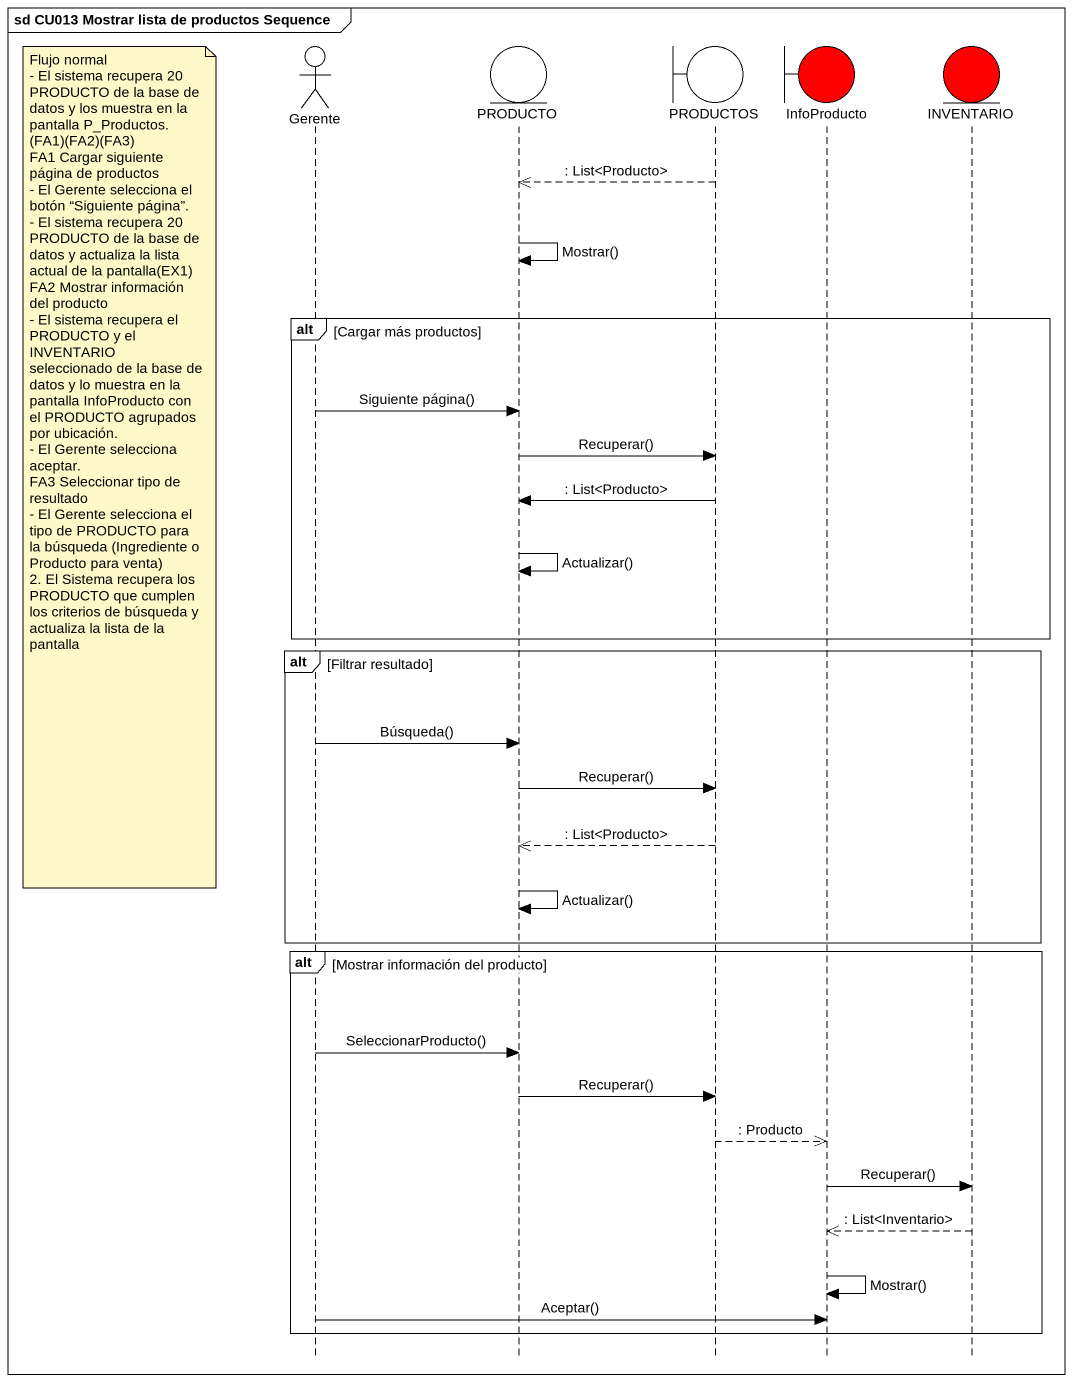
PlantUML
@startuml
mainframe sd CU013 Mostrar lista de productos Sequence
hide footbox
actor Gerente
entity PRODUCTO
boundary PRODUCTOS
boundary InfoProducto #FF0000
entity INVENTARIO #FF0000

PRODUCTOS -->> PRODUCTO : : List<Producto>
PRODUCTO -> PRODUCTO : Mostrar()
alt Cargar más productos
  Gerente -> PRODUCTO : Siguiente página()
  PRODUCTO -> PRODUCTOS : Recuperar()
  note left of Gerente
    Flujo normal
    - El sistema recupera 20 PRODUCTO de la base de datos y los muestra en la pantalla P_Productos. (FA1)(FA2)(FA3)
    FA1 Cargar siguiente página de productos
    - El Gerente selecciona el botón “Siguiente página”.
    - El sistema recupera 20 PRODUCTO de la base de datos y actualiza la lista actual de la pantalla(EX1)
    FA2 Mostrar información del producto
    - El sistema recupera el PRODUCTO y el INVENTARIO seleccionado de la base de datos y lo muestra en la pantalla InfoProducto con el PRODUCTO agrupados por ubicación.
    - El Gerente selecciona aceptar.
    FA3 Seleccionar tipo de resultado
    - El Gerente selecciona el tipo de PRODUCTO para la búsqueda (Ingrediente o Producto para venta)
    2. El Sistema recupera los PRODUCTO que cumplen los criterios de búsqueda y actualiza la lista de la pantalla
  end note
  PRODUCTOS -> PRODUCTO : : List<Producto>
  PRODUCTO -> PRODUCTO : Actualizar()
end
alt Filtrar resultado
  Gerente -> PRODUCTO : Búsqueda()
  PRODUCTO -> PRODUCTOS : Recuperar()
  PRODUCTOS -->> PRODUCTO : : List<Producto>
  PRODUCTO -> PRODUCTO : Actualizar()
end
alt Mostrar información del producto
  Gerente -> PRODUCTO : SeleccionarProducto()
  PRODUCTO -> PRODUCTOS : Recuperar()
  PRODUCTOS -->> InfoProducto : : Producto
  InfoProducto -> INVENTARIO : Recuperar()
  INVENTARIO -->> InfoProducto : : List<Inventario>
  InfoProducto -> InfoProducto : Mostrar()
  Gerente -> InfoProducto : Aceptar()
end
@enduml
